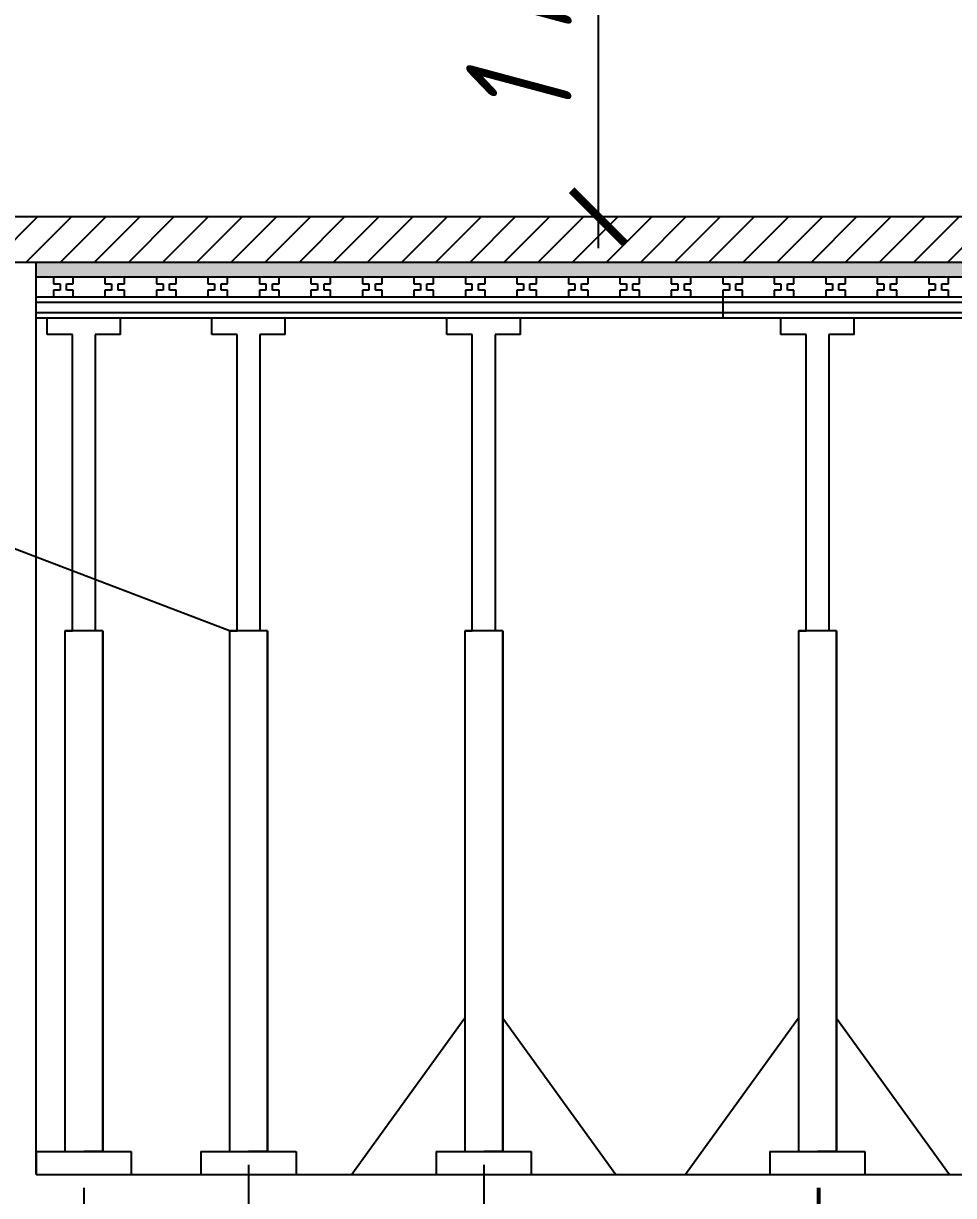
# Model space of a CAD drawing. Header units: millimetres. Extents: x 5763 to 12018931, y 39842 to 3600577.
# Drawn here: x 1143050 to 1147455, y 587366 to 592917 of the extents above; entities that cross this region are included whole.
import ezdxf

# ---------------------------------------------------------------- set-up
doc = ezdxf.new("R2010")
doc.units = ezdxf.units.MM
doc.styles.add('dim', font='romans.shx')
doc.styles.get("Standard").update_dxf_attribs({"font": 'romans.shx', "width": 0.7, "oblique": 15, "height": 500})
doc.dimstyles.new('ISO-25', dxfattribs={"dimtxt": 500, "dimasz": 250, "dimexe": 150, "dimexo": 100, "dimgap": 125, "dimtad": 1, "dimtxsty": 'Standard', "dimblk": 'ARCHTICK', "dimcen": 25, "dimdle": 150, "dimadec": 0, "dimazin": 0, "dimtfac": 1, "dimtmove": 0, "dimatfit": 3, "dimfxl": 1, "dimarcsym": 0})
doc.dimstyles.new('СПДС', dxfattribs={"dimscale": 100, "dimtxt": 2.5, "dimasz": 2.5, "dimexe": 3, "dimexo": 0.625, "dimtad": 1, "dimdec": 0, "dimtxsty": 'dim', "dimcen": 2.5, "dimdle": 2, "dimaunit": 1, "dimadec": 1, "dimazin": 0, "dimtfac": 1, "dimtdec": 0, "dimtix": 1, "dimtmove": 0, "dimatfit": 3, "dimfxl": 3, "dimarcsym": 0})

# ---------------------------------------------------------------- blocks, each defined once
blk = doc.blocks.new('*D383')
at = {"color": 0, "lineweight": -2, "transparency": 16777216}
for p, q in [((1146809.8, 587403.7), (1146809.8, 586157.8)), ((1148091.8, 587403.7), (1148091.8, 586157.8)), ((1147059.8, 586457.8), (1147841.8, 586457.8))]:
    blk.add_line(p, q, dxfattribs=at)
at = {"color": 0, "transparency": 16777216}
for points in [[(1147059.8, 586499.4), (1147059.8, 586416.1), (1146809.8, 586457.8)], [(1147841.8, 586499.4), (1147841.8, 586416.1), (1148091.8, 586457.8)]]:
    blk.add_solid(points, dxfattribs=at)
at = {"layer": 'Defpoints', "color": 0, "transparency": 16777216}
for p in [(1146809.8, 587466.2), (1148091.8, 587466.2), (1148091.8, 586457.8)]:
    blk.add_point(p, dxfattribs=at)
at = {"color": 0, "transparency": 16777216, "insert": (1147450.8, 586645.3), "char_height": 250, "attachment_point": 5, "style": 'dim'}
blk.add_mtext('1200', dxfattribs=at)
blk = doc.blocks.new('*D384')
at = {"color": 0, "lineweight": -2, "transparency": 16777216}
for p, q in [((1143335.5, 587403.7), (1143335.5, 586157.8)), ((1144115.6, 587403.7), (1144115.6, 586157.8)), ((1143085.5, 586457.8), (1142835.5, 586457.8)), ((1143335.5, 586457.8), (1144115.6, 586457.8)), ((1144365.6, 586457.8), (1144615.6, 586457.8))]:
    blk.add_line(p, q, dxfattribs=at)
at = {"color": 0, "transparency": 16777216}
for points in [[(1143085.5, 586499.4), (1143085.5, 586416.1), (1143335.5, 586457.8)], [(1144365.6, 586499.4), (1144365.6, 586416.1), (1144115.6, 586457.8)]]:
    blk.add_solid(points, dxfattribs=at)
at = {"layer": 'Defpoints', "color": 0, "transparency": 16777216}
for p in [(1143335.5, 587466.2), (1144115.6, 587466.2), (1144115.6, 586457.8)]:
    blk.add_point(p, dxfattribs=at)
at = {"color": 0, "transparency": 16777216, "insert": (1143725.5, 586645.3), "char_height": 250, "attachment_point": 5, "style": 'dim'}
blk.add_mtext('1200', dxfattribs=at)
blk = doc.blocks.new('*D385')
at = {"color": 0, "lineweight": -2, "transparency": 16777216}
for p, q in [((1144115.6, 587511.7), (1144115.6, 586157.8)), ((1145229.5, 587511.7), (1145229.5, 586157.8)), ((1144365.6, 586457.8), (1144979.5, 586457.8))]:
    blk.add_line(p, q, dxfattribs=at)
at = {"color": 0, "transparency": 16777216}
for points in [[(1144365.6, 586499.4), (1144365.6, 586416.1), (1144115.6, 586457.8)], [(1144979.5, 586499.4), (1144979.5, 586416.1), (1145229.5, 586457.8)]]:
    blk.add_solid(points, dxfattribs=at)
at = {"layer": 'Defpoints', "color": 0, "transparency": 16777216}
for p in [(1144115.6, 587574.2), (1145229.5, 587574.2), (1145229.5, 586457.8)]:
    blk.add_point(p, dxfattribs=at)
at = {"color": 0, "transparency": 16777216, "insert": (1144672.5, 586645.3), "char_height": 250, "attachment_point": 5, "style": 'dim'}
blk.add_mtext('1200', dxfattribs=at)
blk = doc.blocks.new('*D386')
at = {"color": 0, "lineweight": -2, "transparency": 16777216}
for p, q in [((1145229.5, 587403.7), (1145229.5, 586157.8)), ((1146820.4, 587403.7), (1146820.4, 586157.8)), ((1145479.5, 586457.8), (1146570.4, 586457.8))]:
    blk.add_line(p, q, dxfattribs=at)
at = {"color": 0, "transparency": 16777216}
for points in [[(1145479.5, 586499.4), (1145479.5, 586416.1), (1145229.5, 586457.8)], [(1146570.4, 586499.4), (1146570.4, 586416.1), (1146820.4, 586457.8)]]:
    blk.add_solid(points, dxfattribs=at)
at = {"layer": 'Defpoints', "color": 0, "transparency": 16777216}
for p in [(1145229.5, 587466.2), (1146820.4, 587466.2), (1146820.4, 586457.8)]:
    blk.add_point(p, dxfattribs=at)
at = {"color": 0, "transparency": 16777216, "insert": (1146024.9, 586645.3), "char_height": 250, "attachment_point": 5, "style": 'dim'}
blk.add_mtext('1200', dxfattribs=at)
blk = doc.blocks.new('_ArchTick')
at = {"color": 0, "linetype": 'ByBlock', "const_width": 0.15}
blk.add_lwpolyline([(-0.5, -0.5), (0.5, 0.5)], dxfattribs=at)
blk = doc.blocks.new('*D448')
at = {"color": 0, "lineweight": -2, "transparency": 16777216}
for p, q in [((1145771.5, 593804.5), (1145771.5, 591852.2)), ((1145110.1, 593654.5), (1145921.5, 593654.5)), ((1145110.1, 592002.2), (1145921.5, 592002.2))]:
    blk.add_line(p, q, dxfattribs=at)
at = {"layer": 'Defpoints', "color": 0, "transparency": 16777216}
for p in [(1145010.1, 593654.5), (1145010.1, 592002.2), (1145771.5, 592002.2)]:
    blk.add_point(p, dxfattribs=at)
at = {"color": 0, "lineweight": -2, "transparency": 16777216, "xscale": 250, "yscale": 250, "zscale": 250}
for p, rotation in [((1145771.5, 593654.5), 90), ((1145771.5, 592002.2), 270)]:
    blk.add_blockref('_ArchTick', p, dxfattribs=dict(at, rotation=rotation))
at = {"color": 0, "transparency": 16777216, "insert": (1145396.5, 592828.4), "char_height": 500, "attachment_point": 5, "rotation": 90}
blk.add_mtext('1 м', dxfattribs=at)

msp = doc.modelspace()

# ---------------------------------------------------------------- hatches: boundary and pattern name
h = msp.add_hatch()
h.set_pattern_fill('ANSI31', color=256, scale=36)
h.set_pattern_definition([(45, (618646.2, -112703.04), (-80.822305, 80.822305), [])])
h.paths.add_polyline_path([(1158050.45911, 592002.22512), (1149788.45911, 592002.22512), (1142750.45911, 592002.22512), (1142750.45911, 591786.22512), (1158050.45911, 591786.22512)])
h = msp.add_hatch(color=256)
h.dxf.hatch_style = 1
h.paths.add_polyline_path([(1149788.45911, 591786.22512), (1143110.45911, 591786.22512), (1143110.45911, 591716.22512), (1149788.45911, 591716.22512)])

# ---------------------------------------------------------------- linework, layer by layer
for p, q in [((1144025.58668, 590040.22512), (1137615.87115, 592484.78651)), ((1142750.45911, 592002.22512), (1149788.45911, 592002.22512)), ((1142750.45911, 591786.22512), (1158050.45911, 591786.22512)), ((1143110.45911, 587466.22512), (1143110.45911, 591786.22512)), ((1143110.45911, 591786.22512), (1149788.45911, 591786.22512)), ((1143110.45911, 591716.22512), (1149788.45911, 591716.22512)), ((1143192.20009, 591716.22512), (1143192.20009, 591684.46252)), ((1143192.20009, 591684.46252), (1143223.20009, 591684.46252)), ((1143223.20009, 591684.46252), (1143223.20009, 591653.46252)), ((1143254.20009, 591653.46252), (1143254.20009, 591684.46252)), ((1143254.20009, 591684.46252), (1143285.20009, 591684.46252)), ((1143285.20009, 591684.46252), (1143285.20009, 591716.22512)), ((1143436.01949, 591716.22512), (1143436.01949, 591684.46252)), ((1143436.01949, 591716.22512), (1143436.01949, 591684.46252)), ((1143436.01949, 591684.46252), (1143467.01949, 591684.46252)), ((1143436.01949, 591684.46252), (1143467.01949, 591684.46252)), ((1143467.01949, 591684.46252), (1143467.01949, 591653.46252)), ((1143467.01949, 591684.46252), (1143467.01949, 591653.46252)), ((1143498.01949, 591653.46252), (1143498.01949, 591684.46252)), ((1143498.01949, 591684.46252), (1143529.01949, 591684.46252)), ((1143498.01949, 591653.46252), (1143498.01949, 591684.46252)), ((1143498.01949, 591684.46252), (1143529.01949, 591684.46252)), ((1143529.01949, 591684.46252), (1143529.01949, 591716.22512)), ((1143529.01949, 591684.46252), (1143529.01949, 591716.22512)), ((1143679.83888, 591716.22512), (1143679.83888, 591684.46252)), ((1143679.83888, 591716.22512), (1143679.83888, 591684.46252)), ((1143679.83888, 591684.46252), (1143710.83888, 591684.46252)), ((1143679.83888, 591684.46252), (1143710.83888, 591684.46252)), ((1143710.83888, 591684.46252), (1143710.83888, 591653.46252)), ((1143710.83888, 591684.46252), (1143710.83888, 591653.46252)), ((1143741.83888, 591653.46252), (1143741.83888, 591684.46252)), ((1143741.83888, 591684.46252), (1143772.83888, 591684.46252)), ((1143741.83888, 591653.46252), (1143741.83888, 591684.46252)), ((1143741.83888, 591684.46252), (1143772.83888, 591684.46252)), ((1143772.83888, 591684.46252), (1143772.83888, 591716.22512)), ((1143772.83888, 591684.46252), (1143772.83888, 591716.22512)), ((1143923.65828, 591716.22512), (1143923.65828, 591684.46252)), ((1143923.65828, 591716.22512), (1143923.65828, 591684.46252)), ((1143923.65828, 591684.46252), (1143954.65828, 591684.46252)), ((1143923.65828, 591684.46252), (1143954.65828, 591684.46252)), ((1143954.65828, 591684.46252), (1143954.65828, 591653.46252)), ((1143954.65828, 591684.46252), (1143954.65828, 591653.46252)), ((1143985.65828, 591653.46252), (1143985.65828, 591684.46252)), ((1143985.65828, 591684.46252), (1144016.65828, 591684.46252)), ((1143985.65828, 591653.46252), (1143985.65828, 591684.46252)), ((1143985.65828, 591684.46252), (1144016.65828, 591684.46252)), ((1144016.65828, 591684.46252), (1144016.65828, 591716.22512)), ((1144016.65828, 591684.46252), (1144016.65828, 591716.22512)), ((1144167.47768, 591716.22512), (1144167.47768, 591684.46252)), ((1144167.47768, 591716.22512), (1144167.47768, 591684.46252)), ((1144167.47768, 591684.46252), (1144198.47768, 591684.46252)), ((1144167.47768, 591684.46252), (1144198.47768, 591684.46252)), ((1144198.47768, 591684.46252), (1144198.47768, 591653.46252)), ((1144198.47768, 591684.46252), (1144198.47768, 591653.46252)), ((1144229.47768, 591653.46252), (1144229.47768, 591684.46252)), ((1144229.47768, 591684.46252), (1144260.47768, 591684.46252)), ((1144229.47768, 591653.46252), (1144229.47768, 591684.46252)), ((1144229.47768, 591684.46252), (1144260.47768, 591684.46252)), ((1144260.47768, 591684.46252), (1144260.47768, 591716.22512)), ((1144260.47768, 591684.46252), (1144260.47768, 591716.22512)), ((1144411.29708, 591716.22512), (1144411.29708, 591684.46252)), ((1144411.29708, 591716.22512), (1144411.29708, 591684.46252)), ((1144411.29708, 591684.46252), (1144442.29708, 591684.46252)), ((1144411.29708, 591684.46252), (1144442.29708, 591684.46252)), ((1144442.29708, 591684.46252), (1144442.29708, 591653.46252)), ((1144442.29708, 591684.46252), (1144442.29708, 591653.46252)), ((1144473.29708, 591653.46252), (1144473.29708, 591684.46252)), ((1144473.29708, 591684.46252), (1144504.29708, 591684.46252)), ((1144473.29708, 591653.46252), (1144473.29708, 591684.46252)), ((1144473.29708, 591684.46252), (1144504.29708, 591684.46252)), ((1144504.29708, 591684.46252), (1144504.29708, 591716.22512)), ((1144504.29708, 591684.46252), (1144504.29708, 591716.22512)), ((1144655.11647, 591716.22512), (1144655.11647, 591684.46252)), ((1144655.11647, 591716.22512), (1144655.11647, 591684.46252)), ((1144655.11647, 591684.46252), (1144686.11647, 591684.46252)), ((1144655.11647, 591684.46252), (1144686.11647, 591684.46252)), ((1144686.11647, 591684.46252), (1144686.11647, 591653.46252)), ((1144686.11647, 591684.46252), (1144686.11647, 591653.46252)), ((1144717.11647, 591653.46252), (1144717.11647, 591684.46252)), ((1144717.11647, 591684.46252), (1144748.11647, 591684.46252)), ((1144717.11647, 591653.46252), (1144717.11647, 591684.46252)), ((1144717.11647, 591684.46252), (1144748.11647, 591684.46252)), ((1144748.11647, 591684.46252), (1144748.11647, 591716.22512)), ((1144748.11647, 591684.46252), (1144748.11647, 591716.22512)), ((1144898.93587, 591716.22512), (1144898.93587, 591684.46252)), ((1144898.93587, 591716.22512), (1144898.93587, 591684.46252)), ((1144898.93587, 591684.46252), (1144929.93587, 591684.46252)), ((1144898.93587, 591684.46252), (1144929.93587, 591684.46252)), ((1144929.93587, 591684.46252), (1144929.93587, 591653.46252)), ((1144929.93587, 591684.46252), (1144929.93587, 591653.46252)), ((1144960.93587, 591653.46252), (1144960.93587, 591684.46252)), ((1144960.93587, 591684.46252), (1144991.93587, 591684.46252)), ((1144960.93587, 591653.46252), (1144960.93587, 591684.46252)), ((1144960.93587, 591684.46252), (1144991.93587, 591684.46252)), ((1144991.93587, 591684.46252), (1144991.93587, 591716.22512)), ((1144991.93587, 591684.46252), (1144991.93587, 591716.22512)), ((1145142.75527, 591716.22512), (1145142.75527, 591684.46252)), ((1145142.75527, 591716.22512), (1145142.75527, 591684.46252)), ((1145142.75527, 591684.46252), (1145173.75527, 591684.46252)), ((1145142.75527, 591684.46252), (1145173.75527, 591684.46252)), ((1145173.75527, 591684.46252), (1145173.75527, 591653.46252)), ((1145173.75527, 591684.46252), (1145173.75527, 591653.46252)), ((1145204.75527, 591653.46252), (1145204.75527, 591684.46252)), ((1145204.75527, 591684.46252), (1145235.75527, 591684.46252)), ((1145204.75527, 591653.46252), (1145204.75527, 591684.46252)), ((1145204.75527, 591684.46252), (1145235.75527, 591684.46252)), ((1145235.75527, 591684.46252), (1145235.75527, 591716.22512)), ((1145235.75527, 591684.46252), (1145235.75527, 591716.22512)), ((1145386.57467, 591716.22512), (1145386.57467, 591684.46252)), ((1145386.57467, 591716.22512), (1145386.57467, 591684.46252)), ((1145386.57467, 591684.46252), (1145417.57467, 591684.46252)), ((1145386.57467, 591684.46252), (1145417.57467, 591684.46252)), ((1145417.57467, 591684.46252), (1145417.57467, 591653.46252)), ((1145417.57467, 591684.46252), (1145417.57467, 591653.46252)), ((1145448.57467, 591653.46252), (1145448.57467, 591684.46252)), ((1145448.57467, 591684.46252), (1145479.57467, 591684.46252)), ((1145448.57467, 591653.46252), (1145448.57467, 591684.46252)), ((1145448.57467, 591684.46252), (1145479.57467, 591684.46252)), ((1145479.57467, 591684.46252), (1145479.57467, 591716.22512)), ((1145479.57467, 591684.46252), (1145479.57467, 591716.22512)), ((1145630.39407, 591716.22512), (1145630.39407, 591684.46252)), ((1145630.39407, 591716.22512), (1145630.39407, 591684.46252)), ((1145630.39407, 591684.46252), (1145661.39407, 591684.46252)), ((1145630.39407, 591684.46252), (1145661.39407, 591684.46252)), ((1145661.39407, 591684.46252), (1145661.39407, 591653.46252)), ((1145661.39407, 591684.46252), (1145661.39407, 591653.46252)), ((1145692.39407, 591653.46252), (1145692.39407, 591684.46252)), ((1145692.39407, 591684.46252), (1145723.39407, 591684.46252)), ((1145692.39407, 591653.46252), (1145692.39407, 591684.46252)), ((1145692.39407, 591684.46252), (1145723.39407, 591684.46252)), ((1145723.39407, 591684.46252), (1145723.39407, 591716.22512)), ((1145723.39407, 591684.46252), (1145723.39407, 591716.22512)), ((1145874.21346, 591716.22512), (1145874.21346, 591684.46252)), ((1145874.21346, 591716.22512), (1145874.21346, 591684.46252)), ((1145874.21346, 591684.46252), (1145905.21346, 591684.46252)), ((1145874.21346, 591684.46252), (1145905.21346, 591684.46252)), ((1145905.21346, 591684.46252), (1145905.21346, 591653.46252)), ((1145905.21346, 591684.46252), (1145905.21346, 591653.46252)), ((1145936.21346, 591653.46252), (1145936.21346, 591684.46252)), ((1145936.21346, 591684.46252), (1145967.21346, 591684.46252)), ((1145936.21346, 591653.46252), (1145936.21346, 591684.46252)), ((1145936.21346, 591684.46252), (1145967.21346, 591684.46252)), ((1145967.21346, 591684.46252), (1145967.21346, 591716.22512)), ((1145967.21346, 591684.46252), (1145967.21346, 591716.22512)), ((1146118.03286, 591716.22512), (1146118.03286, 591684.46252)), ((1146118.03286, 591716.22512), (1146118.03286, 591684.46252)), ((1146118.03286, 591684.46252), (1146149.03286, 591684.46252)), ((1146118.03286, 591684.46252), (1146149.03286, 591684.46252)), ((1146149.03286, 591684.46252), (1146149.03286, 591653.46252)), ((1146149.03286, 591684.46252), (1146149.03286, 591653.46252)), ((1146180.03286, 591653.46252), (1146180.03286, 591684.46252)), ((1146180.03286, 591684.46252), (1146211.03286, 591684.46252)), ((1146180.03286, 591653.46252), (1146180.03286, 591684.46252)), ((1146180.03286, 591684.46252), (1146211.03286, 591684.46252)), ((1146211.03286, 591684.46252), (1146211.03286, 591716.22512)), ((1146211.03286, 591684.46252), (1146211.03286, 591716.22512)), ((1146361.85226, 591716.22512), (1146361.85226, 591684.46252)), ((1146361.85226, 591716.22512), (1146361.85226, 591684.46252)), ((1146361.85226, 591684.46252), (1146392.85226, 591684.46252)), ((1146361.85226, 591684.46252), (1146392.85226, 591684.46252)), ((1146392.85226, 591684.46252), (1146392.85226, 591653.46252)), ((1146392.85226, 591684.46252), (1146392.85226, 591653.46252)), ((1146423.85226, 591653.46252), (1146423.85226, 591684.46252)), ((1146423.85226, 591684.46252), (1146454.85226, 591684.46252)), ((1146423.85226, 591653.46252), (1146423.85226, 591684.46252)), ((1146423.85226, 591684.46252), (1146454.85226, 591684.46252)), ((1146454.85226, 591684.46252), (1146454.85226, 591716.22512)), ((1146454.85226, 591684.46252), (1146454.85226, 591716.22512)), ((1146605.67166, 591716.22512), (1146605.67166, 591684.46252)), ((1146605.67166, 591716.22512), (1146605.67166, 591684.46252)), ((1146605.67166, 591684.46252), (1146636.67166, 591684.46252)), ((1146605.67166, 591684.46252), (1146636.67166, 591684.46252)), ((1146636.67166, 591684.46252), (1146636.67166, 591653.46252)), ((1146636.67166, 591684.46252), (1146636.67166, 591653.46252)), ((1146667.67166, 591653.46252), (1146667.67166, 591684.46252)), ((1146667.67166, 591684.46252), (1146698.67166, 591684.46252)), ((1146667.67166, 591653.46252), (1146667.67166, 591684.46252)), ((1146667.67166, 591684.46252), (1146698.67166, 591684.46252)), ((1146698.67166, 591684.46252), (1146698.67166, 591716.22512)), ((1146698.67166, 591684.46252), (1146698.67166, 591716.22512)), ((1146849.49106, 591716.22512), (1146849.49106, 591684.46252)), ((1146849.49106, 591716.22512), (1146849.49106, 591684.46252)), ((1146849.49106, 591684.46252), (1146880.49106, 591684.46252)), ((1146849.49106, 591684.46252), (1146880.49106, 591684.46252)), ((1146880.49106, 591684.46252), (1146880.49106, 591653.46252)), ((1146880.49106, 591684.46252), (1146880.49106, 591653.46252)), ((1146911.49106, 591653.46252), (1146911.49106, 591684.46252)), ((1146911.49106, 591684.46252), (1146942.49106, 591684.46252)), ((1146911.49106, 591653.46252), (1146911.49106, 591684.46252)), ((1146911.49106, 591684.46252), (1146942.49106, 591684.46252)), ((1146942.49106, 591684.46252), (1146942.49106, 591716.22512)), ((1146942.49106, 591684.46252), (1146942.49106, 591716.22512)), ((1147093.31045, 591716.22512), (1147093.31045, 591684.46252)), ((1147093.31045, 591716.22512), (1147093.31045, 591684.46252)), ((1147093.31045, 591684.46252), (1147124.31045, 591684.46252)), ((1147093.31045, 591684.46252), (1147124.31045, 591684.46252)), ((1147124.31045, 591684.46252), (1147124.31045, 591653.46252)), ((1147124.31045, 591684.46252), (1147124.31045, 591653.46252)), ((1147155.31045, 591653.46252), (1147155.31045, 591684.46252)), ((1147155.31045, 591684.46252), (1147186.31045, 591684.46252)), ((1147155.31045, 591653.46252), (1147155.31045, 591684.46252)), ((1147155.31045, 591684.46252), (1147186.31045, 591684.46252)), ((1147186.31045, 591684.46252), (1147186.31045, 591716.22512)), ((1147186.31045, 591684.46252), (1147186.31045, 591716.22512)), ((1147337.12985, 591716.22512), (1147337.12985, 591684.46252)), ((1147337.12985, 591716.22512), (1147337.12985, 591684.46252)), ((1147337.12985, 591684.46252), (1147368.12985, 591684.46252)), ((1147337.12985, 591684.46252), (1147368.12985, 591684.46252)), ((1147368.12985, 591684.46252), (1147368.12985, 591653.46252)), ((1147368.12985, 591684.46252), (1147368.12985, 591653.46252)), ((1147399.12985, 591653.46252), (1147399.12985, 591684.46252)), ((1147399.12985, 591684.46252), (1147430.12985, 591684.46252)), ((1147399.12985, 591653.46252), (1147399.12985, 591684.46252)), ((1147399.12985, 591684.46252), (1147430.12985, 591684.46252)), ((1147430.12985, 591684.46252), (1147430.12985, 591716.22512)), ((1147430.12985, 591684.46252), (1147430.12985, 591716.22512)), ((1143110.45911, 591622.55256), (1149788.45911, 591622.55256)), ((1143223.20009, 591653.46252), (1143192.20009, 591653.46252)), ((1143192.20009, 591653.46252), (1143192.20009, 591622.46252)), ((1143192.20009, 591622.46252), (1143223.20009, 591622.46252)), ((1143223.20009, 591622.46252), (1143254.20009, 591622.46252)), ((1143285.20009, 591653.46252), (1143254.20009, 591653.46252)), ((1143254.20009, 591622.46252), (1143285.20009, 591622.46252)), ((1143285.20009, 591622.46252), (1143285.20009, 591653.46252)), ((1143467.01949, 591653.46252), (1143436.01949, 591653.46252)), ((1143436.01949, 591653.46252), (1143436.01949, 591622.46252)), ((1143467.01949, 591653.46252), (1143436.01949, 591653.46252)), ((1143436.01949, 591653.46252), (1143436.01949, 591622.46252)), ((1143436.01949, 591622.46252), (1143467.01949, 591622.46252)), ((1143436.01949, 591622.46252), (1143467.01949, 591622.46252)), ((1143467.01949, 591622.46252), (1143498.01949, 591622.46252)), ((1143467.01949, 591622.46252), (1143498.01949, 591622.46252)), ((1143529.01949, 591653.46252), (1143498.01949, 591653.46252)), ((1143529.01949, 591653.46252), (1143498.01949, 591653.46252)), ((1143498.01949, 591622.46252), (1143529.01949, 591622.46252)), ((1143498.01949, 591622.46252), (1143529.01949, 591622.46252)), ((1143529.01949, 591622.46252), (1143529.01949, 591653.46252)), ((1143529.01949, 591622.46252), (1143529.01949, 591653.46252)), ((1143710.83888, 591653.46252), (1143679.83888, 591653.46252)), ((1143679.83888, 591653.46252), (1143679.83888, 591622.46252)), ((1143710.83888, 591653.46252), (1143679.83888, 591653.46252)), ((1143679.83888, 591653.46252), (1143679.83888, 591622.46252)), ((1143679.83888, 591622.46252), (1143710.83888, 591622.46252)), ((1143679.83888, 591622.46252), (1143710.83888, 591622.46252)), ((1143710.83888, 591622.46252), (1143741.83888, 591622.46252)), ((1143710.83888, 591622.46252), (1143741.83888, 591622.46252)), ((1143772.83888, 591653.46252), (1143741.83888, 591653.46252)), ((1143772.83888, 591653.46252), (1143741.83888, 591653.46252)), ((1143741.83888, 591622.46252), (1143772.83888, 591622.46252)), ((1143741.83888, 591622.46252), (1143772.83888, 591622.46252)), ((1143772.83888, 591622.46252), (1143772.83888, 591653.46252)), ((1143772.83888, 591622.46252), (1143772.83888, 591653.46252)), ((1143954.65828, 591653.46252), (1143923.65828, 591653.46252)), ((1143923.65828, 591653.46252), (1143923.65828, 591622.46252)), ((1143954.65828, 591653.46252), (1143923.65828, 591653.46252)), ((1143923.65828, 591653.46252), (1143923.65828, 591622.46252)), ((1143923.65828, 591622.46252), (1143954.65828, 591622.46252)), ((1143923.65828, 591622.46252), (1143954.65828, 591622.46252)), ((1143954.65828, 591622.46252), (1143985.65828, 591622.46252)), ((1143954.65828, 591622.46252), (1143985.65828, 591622.46252)), ((1144016.65828, 591653.46252), (1143985.65828, 591653.46252)), ((1144016.65828, 591653.46252), (1143985.65828, 591653.46252)), ((1143985.65828, 591622.46252), (1144016.65828, 591622.46252)), ((1143985.65828, 591622.46252), (1144016.65828, 591622.46252)), ((1144016.65828, 591622.46252), (1144016.65828, 591653.46252)), ((1144016.65828, 591622.46252), (1144016.65828, 591653.46252)), ((1144198.47768, 591653.46252), (1144167.47768, 591653.46252)), ((1144167.47768, 591653.46252), (1144167.47768, 591622.46252)), ((1144198.47768, 591653.46252), (1144167.47768, 591653.46252)), ((1144167.47768, 591653.46252), (1144167.47768, 591622.46252)), ((1144167.47768, 591622.46252), (1144198.47768, 591622.46252)), ((1144167.47768, 591622.46252), (1144198.47768, 591622.46252)), ((1144198.47768, 591622.46252), (1144229.47768, 591622.46252)), ((1144198.47768, 591622.46252), (1144229.47768, 591622.46252)), ((1144260.47768, 591653.46252), (1144229.47768, 591653.46252)), ((1144260.47768, 591653.46252), (1144229.47768, 591653.46252)), ((1144229.47768, 591622.46252), (1144260.47768, 591622.46252)), ((1144229.47768, 591622.46252), (1144260.47768, 591622.46252)), ((1144260.47768, 591622.46252), (1144260.47768, 591653.46252)), ((1144260.47768, 591622.46252), (1144260.47768, 591653.46252)), ((1144442.29708, 591653.46252), (1144411.29708, 591653.46252)), ((1144411.29708, 591653.46252), (1144411.29708, 591622.46252)), ((1144442.29708, 591653.46252), (1144411.29708, 591653.46252)), ((1144411.29708, 591653.46252), (1144411.29708, 591622.46252)), ((1144411.29708, 591622.46252), (1144442.29708, 591622.46252)), ((1144411.29708, 591622.46252), (1144442.29708, 591622.46252)), ((1144442.29708, 591622.46252), (1144473.29708, 591622.46252)), ((1144442.29708, 591622.46252), (1144473.29708, 591622.46252)), ((1144504.29708, 591653.46252), (1144473.29708, 591653.46252)), ((1144504.29708, 591653.46252), (1144473.29708, 591653.46252)), ((1144473.29708, 591622.46252), (1144504.29708, 591622.46252)), ((1144473.29708, 591622.46252), (1144504.29708, 591622.46252)), ((1144504.29708, 591622.46252), (1144504.29708, 591653.46252)), ((1144504.29708, 591622.46252), (1144504.29708, 591653.46252)), ((1144686.11647, 591653.46252), (1144655.11647, 591653.46252)), ((1144655.11647, 591653.46252), (1144655.11647, 591622.46252)), ((1144686.11647, 591653.46252), (1144655.11647, 591653.46252)), ((1144655.11647, 591653.46252), (1144655.11647, 591622.46252)), ((1144655.11647, 591622.46252), (1144686.11647, 591622.46252)), ((1144655.11647, 591622.46252), (1144686.11647, 591622.46252)), ((1144686.11647, 591622.46252), (1144717.11647, 591622.46252)), ((1144686.11647, 591622.46252), (1144717.11647, 591622.46252)), ((1144748.11647, 591653.46252), (1144717.11647, 591653.46252)), ((1144748.11647, 591653.46252), (1144717.11647, 591653.46252)), ((1144717.11647, 591622.46252), (1144748.11647, 591622.46252)), ((1144717.11647, 591622.46252), (1144748.11647, 591622.46252)), ((1144748.11647, 591622.46252), (1144748.11647, 591653.46252)), ((1144748.11647, 591622.46252), (1144748.11647, 591653.46252)), ((1144929.93587, 591653.46252), (1144898.93587, 591653.46252)), ((1144898.93587, 591653.46252), (1144898.93587, 591622.46252)), ((1144929.93587, 591653.46252), (1144898.93587, 591653.46252)), ((1144898.93587, 591653.46252), (1144898.93587, 591622.46252)), ((1144898.93587, 591622.46252), (1144929.93587, 591622.46252)), ((1144898.93587, 591622.46252), (1144929.93587, 591622.46252)), ((1144929.93587, 591622.46252), (1144960.93587, 591622.46252)), ((1144929.93587, 591622.46252), (1144960.93587, 591622.46252)), ((1144991.93587, 591653.46252), (1144960.93587, 591653.46252)), ((1144991.93587, 591653.46252), (1144960.93587, 591653.46252)), ((1144960.93587, 591622.46252), (1144991.93587, 591622.46252)), ((1144960.93587, 591622.46252), (1144991.93587, 591622.46252)), ((1144991.93587, 591622.46252), (1144991.93587, 591653.46252)), ((1144991.93587, 591622.46252), (1144991.93587, 591653.46252)), ((1145173.75527, 591653.46252), (1145142.75527, 591653.46252)), ((1145142.75527, 591653.46252), (1145142.75527, 591622.46252)), ((1145173.75527, 591653.46252), (1145142.75527, 591653.46252)), ((1145142.75527, 591653.46252), (1145142.75527, 591622.46252)), ((1145142.75527, 591622.46252), (1145173.75527, 591622.46252)), ((1145142.75527, 591622.46252), (1145173.75527, 591622.46252)), ((1145173.75527, 591622.46252), (1145204.75527, 591622.46252)), ((1145173.75527, 591622.46252), (1145204.75527, 591622.46252)), ((1145235.75527, 591653.46252), (1145204.75527, 591653.46252)), ((1145235.75527, 591653.46252), (1145204.75527, 591653.46252)), ((1145204.75527, 591622.46252), (1145235.75527, 591622.46252)), ((1145204.75527, 591622.46252), (1145235.75527, 591622.46252)), ((1145235.75527, 591622.46252), (1145235.75527, 591653.46252)), ((1145235.75527, 591622.46252), (1145235.75527, 591653.46252)), ((1145417.57467, 591653.46252), (1145386.57467, 591653.46252)), ((1145386.57467, 591653.46252), (1145386.57467, 591622.46252)), ((1145417.57467, 591653.46252), (1145386.57467, 591653.46252)), ((1145386.57467, 591653.46252), (1145386.57467, 591622.46252)), ((1145386.57467, 591622.46252), (1145417.57467, 591622.46252)), ((1145386.57467, 591622.46252), (1145417.57467, 591622.46252)), ((1145417.57467, 591622.46252), (1145448.57467, 591622.46252)), ((1145417.57467, 591622.46252), (1145448.57467, 591622.46252)), ((1145479.57467, 591653.46252), (1145448.57467, 591653.46252)), ((1145479.57467, 591653.46252), (1145448.57467, 591653.46252)), ((1145448.57467, 591622.46252), (1145479.57467, 591622.46252)), ((1145448.57467, 591622.46252), (1145479.57467, 591622.46252)), ((1145479.57467, 591622.46252), (1145479.57467, 591653.46252)), ((1145479.57467, 591622.46252), (1145479.57467, 591653.46252)), ((1145661.39407, 591653.46252), (1145630.39407, 591653.46252)), ((1145630.39407, 591653.46252), (1145630.39407, 591622.46252)), ((1145661.39407, 591653.46252), (1145630.39407, 591653.46252)), ((1145630.39407, 591653.46252), (1145630.39407, 591622.46252)), ((1145630.39407, 591622.46252), (1145661.39407, 591622.46252)), ((1145630.39407, 591622.46252), (1145661.39407, 591622.46252)), ((1145661.39407, 591622.46252), (1145692.39407, 591622.46252)), ((1145661.39407, 591622.46252), (1145692.39407, 591622.46252)), ((1145723.39407, 591653.46252), (1145692.39407, 591653.46252)), ((1145723.39407, 591653.46252), (1145692.39407, 591653.46252)), ((1145692.39407, 591622.46252), (1145723.39407, 591622.46252)), ((1145692.39407, 591622.46252), (1145723.39407, 591622.46252)), ((1145723.39407, 591622.46252), (1145723.39407, 591653.46252)), ((1145723.39407, 591622.46252), (1145723.39407, 591653.46252)), ((1145905.21346, 591653.46252), (1145874.21346, 591653.46252)), ((1145874.21346, 591653.46252), (1145874.21346, 591622.46252)), ((1145905.21346, 591653.46252), (1145874.21346, 591653.46252)), ((1145874.21346, 591653.46252), (1145874.21346, 591622.46252)), ((1145874.21346, 591622.46252), (1145905.21346, 591622.46252)), ((1145874.21346, 591622.46252), (1145905.21346, 591622.46252)), ((1145905.21346, 591622.46252), (1145936.21346, 591622.46252)), ((1145905.21346, 591622.46252), (1145936.21346, 591622.46252)), ((1145967.21346, 591653.46252), (1145936.21346, 591653.46252)), ((1145967.21346, 591653.46252), (1145936.21346, 591653.46252)), ((1145936.21346, 591622.46252), (1145967.21346, 591622.46252)), ((1145936.21346, 591622.46252), (1145967.21346, 591622.46252)), ((1145967.21346, 591622.46252), (1145967.21346, 591653.46252)), ((1145967.21346, 591622.46252), (1145967.21346, 591653.46252)), ((1146149.03286, 591653.46252), (1146118.03286, 591653.46252)), ((1146118.03286, 591653.46252), (1146118.03286, 591622.46252)), ((1146149.03286, 591653.46252), (1146118.03286, 591653.46252)), ((1146118.03286, 591653.46252), (1146118.03286, 591622.46252)), ((1146118.03286, 591622.46252), (1146149.03286, 591622.46252)), ((1146118.03286, 591622.46252), (1146149.03286, 591622.46252)), ((1146149.03286, 591622.46252), (1146180.03286, 591622.46252)), ((1146149.03286, 591622.46252), (1146180.03286, 591622.46252)), ((1146211.03286, 591653.46252), (1146180.03286, 591653.46252)), ((1146211.03286, 591653.46252), (1146180.03286, 591653.46252)), ((1146180.03286, 591622.46252), (1146211.03286, 591622.46252)), ((1146180.03286, 591622.46252), (1146211.03286, 591622.46252)), ((1146211.03286, 591622.46252), (1146211.03286, 591653.46252)), ((1146211.03286, 591622.46252), (1146211.03286, 591653.46252)), ((1146392.85226, 591653.46252), (1146361.85226, 591653.46252)), ((1146361.85226, 591653.46252), (1146361.85226, 591622.46252)), ((1146392.85226, 591653.46252), (1146361.85226, 591653.46252)), ((1146361.85226, 591653.46252), (1146361.85226, 591622.46252)), ((1146361.85226, 591622.46252), (1146392.85226, 591622.46252)), ((1146361.85226, 591622.46252), (1146392.85226, 591622.46252)), ((1146361.85226, 591622.46252), (1146361.85226, 591522.55256)), ((1146392.85226, 591622.46252), (1146423.85226, 591622.46252)), ((1146392.85226, 591622.46252), (1146423.85226, 591622.46252)), ((1146454.85226, 591653.46252), (1146423.85226, 591653.46252)), ((1146454.85226, 591653.46252), (1146423.85226, 591653.46252)), ((1146423.85226, 591622.46252), (1146454.85226, 591622.46252)), ((1146423.85226, 591622.46252), (1146454.85226, 591622.46252)), ((1146454.85226, 591622.46252), (1146454.85226, 591653.46252)), ((1146454.85226, 591622.46252), (1146454.85226, 591653.46252)), ((1146636.67166, 591653.46252), (1146605.67166, 591653.46252)), ((1146605.67166, 591653.46252), (1146605.67166, 591622.46252)), ((1146636.67166, 591653.46252), (1146605.67166, 591653.46252)), ((1146605.67166, 591653.46252), (1146605.67166, 591622.46252)), ((1146605.67166, 591622.46252), (1146636.67166, 591622.46252)), ((1146605.67166, 591622.46252), (1146636.67166, 591622.46252)), ((1146636.67166, 591622.46252), (1146667.67166, 591622.46252)), ((1146636.67166, 591622.46252), (1146667.67166, 591622.46252)), ((1146698.67166, 591653.46252), (1146667.67166, 591653.46252)), ((1146698.67166, 591653.46252), (1146667.67166, 591653.46252)), ((1146667.67166, 591622.46252), (1146698.67166, 591622.46252)), ((1146667.67166, 591622.46252), (1146698.67166, 591622.46252)), ((1146698.67166, 591622.46252), (1146698.67166, 591653.46252)), ((1146698.67166, 591622.46252), (1146698.67166, 591653.46252)), ((1146880.49106, 591653.46252), (1146849.49106, 591653.46252)), ((1146849.49106, 591653.46252), (1146849.49106, 591622.46252)), ((1146880.49106, 591653.46252), (1146849.49106, 591653.46252)), ((1146849.49106, 591653.46252), (1146849.49106, 591622.46252)), ((1146849.49106, 591622.46252), (1146880.49106, 591622.46252)), ((1146849.49106, 591622.46252), (1146880.49106, 591622.46252)), ((1146880.49106, 591622.46252), (1146911.49106, 591622.46252)), ((1146880.49106, 591622.46252), (1146911.49106, 591622.46252)), ((1146942.49106, 591653.46252), (1146911.49106, 591653.46252)), ((1146942.49106, 591653.46252), (1146911.49106, 591653.46252)), ((1146911.49106, 591622.46252), (1146942.49106, 591622.46252)), ((1146911.49106, 591622.46252), (1146942.49106, 591622.46252)), ((1146942.49106, 591622.46252), (1146942.49106, 591653.46252)), ((1146942.49106, 591622.46252), (1146942.49106, 591653.46252)), ((1147124.31045, 591653.46252), (1147093.31045, 591653.46252)), ((1147093.31045, 591653.46252), (1147093.31045, 591622.46252)), ((1147124.31045, 591653.46252), (1147093.31045, 591653.46252)), ((1147093.31045, 591653.46252), (1147093.31045, 591622.46252)), ((1147093.31045, 591622.46252), (1147124.31045, 591622.46252)), ((1147093.31045, 591622.46252), (1147124.31045, 591622.46252)), ((1147124.31045, 591622.46252), (1147155.31045, 591622.46252)), ((1147124.31045, 591622.46252), (1147155.31045, 591622.46252)), ((1147186.31045, 591653.46252), (1147155.31045, 591653.46252)), ((1147186.31045, 591653.46252), (1147155.31045, 591653.46252)), ((1147155.31045, 591622.46252), (1147186.31045, 591622.46252)), ((1147155.31045, 591622.46252), (1147186.31045, 591622.46252)), ((1147186.31045, 591622.46252), (1147186.31045, 591653.46252)), ((1147186.31045, 591622.46252), (1147186.31045, 591653.46252)), ((1147368.12985, 591653.46252), (1147337.12985, 591653.46252)), ((1147337.12985, 591653.46252), (1147337.12985, 591622.46252)), ((1147368.12985, 591653.46252), (1147337.12985, 591653.46252)), ((1147337.12985, 591653.46252), (1147337.12985, 591622.46252)), ((1147337.12985, 591622.46252), (1147368.12985, 591622.46252)), ((1147337.12985, 591622.46252), (1147368.12985, 591622.46252)), ((1147368.12985, 591622.46252), (1147399.12985, 591622.46252)), ((1147368.12985, 591622.46252), (1147399.12985, 591622.46252)), ((1147430.12985, 591653.46252), (1147399.12985, 591653.46252)), ((1147430.12985, 591653.46252), (1147399.12985, 591653.46252)), ((1147399.12985, 591622.46252), (1147430.12985, 591622.46252)), ((1147399.12985, 591622.46252), (1147430.12985, 591622.46252)), ((1147430.12985, 591622.46252), (1147430.12985, 591653.46252)), ((1147430.12985, 591622.46252), (1147430.12985, 591653.46252)), ((1143110.45911, 591597.55256), (1146361.85226, 591597.55256)), ((1146361.85226, 591597.55256), (1149788.45911, 591597.55256)), ((1143110.45911, 591547.55256), (1146361.85226, 591547.55256)), ((1143110.45911, 591522.55256), (1149788.45911, 591522.55256)), ((1143161.45911, 591443.761), (1143161.45911, 591522.55256)), ((1143161.45911, 591522.55256), (1143509.45911, 591522.55256)), ((1143509.45911, 591443.761), (1143509.45911, 591522.55256)), ((1143941.58668, 591443.761), (1143941.58668, 591522.55256)), ((1144289.58668, 591443.761), (1144289.58668, 591522.55256)), ((1145055.50814, 591443.761), (1145055.50814, 591522.55256)), ((1145403.50814, 591443.761), (1145403.50814, 591522.55256)), ((1146361.85226, 591547.55256), (1149788.45911, 591547.55256)), ((1146635.80805, 591443.761), (1146635.80805, 591522.55256)), ((1146983.80805, 591443.761), (1146983.80805, 591522.55256)), ((1143281.45911, 591443.761), (1143161.45911, 591443.761)), ((1143509.45911, 591443.761), (1143389.45911, 591443.761)), ((1144061.58668, 591443.761), (1143941.58668, 591443.761)), ((1144289.58668, 591443.761), (1144169.58668, 591443.761)), ((1145175.50814, 591443.761), (1145055.50814, 591443.761)), ((1145403.50814, 591443.761), (1145283.50814, 591443.761)), ((1146755.80805, 591443.761), (1146635.80805, 591443.761)), ((1146983.80805, 591443.761), (1146863.80805, 591443.761)), ((1145139.50814, 588206.95857), (1144604.58783, 587466.22512)), ((1145319.50814, 588206.95857), (1145854.42846, 587466.22512)), ((1146719.80805, 588206.95857), (1146184.88774, 587466.22512)), ((1146899.80805, 588206.95857), (1147434.72837, 587466.22512)), ((1143110.45911, 587574.22512), (1143110.45911, 587466.22512)), ((1143890.58668, 587574.22512), (1143890.58668, 587466.22512)), ((1145004.50814, 587574.22512), (1145004.50814, 587466.22512)), ((1146584.80805, 587574.22512), (1146584.80805, 587466.22512)), ((1143110.45911, 587466.22512), (1149788.45911, 587466.22512)), ((1143110.45911, 587466.22512), (1143560.45911, 587466.22512))]:
    msp.add_line(p, q)
at = {"color": 0}
for p, q in [((1143281.45911, 591133.91407), (1143281.45911, 591443.761)), ((1143389.45911, 591443.761), (1143389.45911, 591133.91407)), ((1144061.58668, 591133.91407), (1144061.58668, 591443.761)), ((1144169.58668, 591443.761), (1144169.58668, 591133.91407)), ((1145175.50814, 591133.91407), (1145175.50814, 591443.761)), ((1145283.50814, 591443.761), (1145283.50814, 591133.91407)), ((1146755.80805, 591133.91407), (1146755.80805, 591443.761)), ((1146863.80805, 591443.761), (1146863.80805, 591133.91407)), ((1143281.45911, 590040.22512), (1143281.45911, 591133.91407)), ((1143389.45911, 591133.91407), (1143389.45911, 590040.22512)), ((1144061.58668, 590040.22512), (1144061.58668, 591133.91407)), ((1144169.58668, 591133.91407), (1144169.58668, 590040.22512)), ((1145175.50814, 590040.22512), (1145175.50814, 591133.91407)), ((1145283.50814, 591133.91407), (1145283.50814, 590040.22512)), ((1146755.80805, 590040.22512), (1146755.80805, 591133.91407)), ((1146863.80805, 591133.91407), (1146863.80805, 590040.22512)), ((1143425.45911, 590040.22512), (1143245.45911, 590040.22512)), ((1143245.45911, 590040.22512), (1143245.45911, 587574.22512)), ((1143245.45911, 590040.22512), (1143281.45911, 590040.22512)), ((1143425.45911, 590040.22512), (1143425.45911, 587574.22512)), ((1143425.45911, 587574.22512), (1143425.45911, 590040.22512)), ((1144205.58668, 590040.22512), (1144025.58668, 590040.22512)), ((1144025.58668, 590040.22512), (1144025.58668, 587574.22512)), ((1144025.58668, 590040.22512), (1144061.58668, 590040.22512)), ((1144205.58668, 590040.22512), (1144205.58668, 587574.22512)), ((1144205.58668, 587574.22512), (1144205.58668, 590040.22512)), ((1145319.50814, 590040.22512), (1145139.50814, 590040.22512)), ((1145139.50814, 590040.22512), (1145139.50814, 587574.22512)), ((1145139.50814, 590040.22512), (1145175.50814, 590040.22512)), ((1145319.50814, 590040.22512), (1145319.50814, 587574.22512)), ((1145319.50814, 587574.22512), (1145319.50814, 590040.22512)), ((1146899.80805, 590040.22512), (1146719.80805, 590040.22512)), ((1146719.80805, 590040.22512), (1146719.80805, 587574.22512)), ((1146719.80805, 590040.22512), (1146755.80805, 590040.22512)), ((1146899.80805, 590040.22512), (1146899.80805, 587574.22512)), ((1146899.80805, 587574.22512), (1146899.80805, 590040.22512)), ((1143110.45911, 587466.22512), (1143110.45911, 587574.22512)), ((1143110.45911, 587574.22512), (1143245.45911, 587574.22512)), ((1143245.45911, 587574.22512), (1143425.45911, 587574.22512)), ((1143245.45911, 587574.22512), (1143335.45911, 587574.22512)), ((1143425.45911, 587574.22512), (1143335.45911, 587574.22512)), ((1143335.45911, 587574.22512), (1143560.45911, 587574.22512)), ((1143560.45911, 587574.22512), (1143560.45911, 587466.22512)), ((1143890.58668, 587574.22512), (1144025.58668, 587574.22512)), ((1144025.58668, 587574.22512), (1144205.58668, 587574.22512)), ((1144025.58668, 587574.22512), (1144115.58668, 587574.22512)), ((1144205.58668, 587574.22512), (1144115.58668, 587574.22512)), ((1144115.58668, 587574.22512), (1144340.58668, 587574.22512)), ((1144340.58668, 587574.22512), (1144340.58668, 587466.22512)), ((1145004.50814, 587574.22512), (1145139.50814, 587574.22512)), ((1145139.50814, 587574.22512), (1145319.50814, 587574.22512)), ((1145139.50814, 587574.22512), (1145229.50814, 587574.22512)), ((1145319.50814, 587574.22512), (1145229.50814, 587574.22512)), ((1145229.50814, 587574.22512), (1145454.50814, 587574.22512)), ((1145454.50814, 587574.22512), (1145454.50814, 587466.22512)), ((1146584.80805, 587574.22512), (1146719.80805, 587574.22512)), ((1146719.80805, 587574.22512), (1146899.80805, 587574.22512)), ((1146719.80805, 587574.22512), (1146809.80805, 587574.22512)), ((1146899.80805, 587574.22512), (1146809.80805, 587574.22512)), ((1146809.80805, 587574.22512), (1147034.80805, 587574.22512)), ((1147034.80805, 587574.22512), (1147034.80805, 587466.22512))]:
    msp.add_line(p, q, dxfattribs=at)

# ---------------------------------------------------------------- dimensions: what is measured, and where the dimension line sits
dim = msp.add_linear_dim(base=(1145771.46216, 592002.22512), p1=(1145010.09749, 593654.47787), p2=(1145010.09749, 592002.22512), angle=90, text='1 м', dimstyle='ISO-25')
dim.commit()
dim.dimension.update_dxf_attribs({"geometry": '*D448', "text_midpoint": (1145396.46216, 592828.3515)})
for base, p1, p2, picture, middle in [((1145229.50814, 586457.7778), (1144115.58668, 587574.22512), (1145229.50814, 587574.22512), '*D385', (1144672.54741, 586645.2778)), ((1144115.58668, 586457.7778), (1143335.45911, 587466.22512), (1144115.58668, 587466.22512), '*D384', (1143725.5229, 586645.2778)), ((1146820.37245, 586457.7778), (1145229.50814, 587466.22512), (1146820.37245, 587466.22512), '*D386', (1146024.9403, 586645.2778)), ((1148091.76865, 586457.7778), (1146809.80805, 587466.22512), (1148091.76865, 587466.22512), '*D383', (1147450.78835, 586645.2778))]:
    dim = msp.add_linear_dim(base=base, p1=p1, p2=p2, text='1200', dimstyle='СПДС')
    dim.commit()
    dim.dimension.update_dxf_attribs({"geometry": picture, "text_midpoint": middle})

doc.saveas('drawing.dxf')
